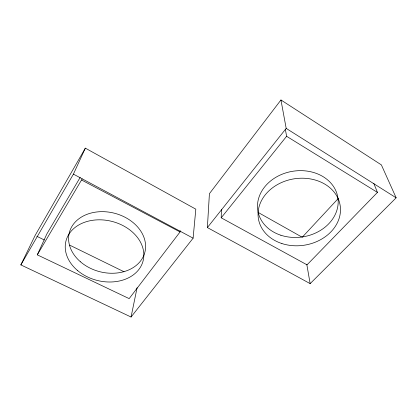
<?xml version="1.0" encoding="UTF-8"?>
<svg xmlns="http://www.w3.org/2000/svg" width="417" height="417" viewBox="0 0 417 417"><rect width="100%" height="100%" fill="white"/><g stroke="black" fill="none" stroke-linecap="round" stroke-linejoin="round"><path stroke-width="0.63" d="M373.82 183.438L377.448 192.409L307.032 264.842L221.203 217.804L221.417 209.423M207.379 227.567L209.417 193.67L280.949 99.976L381.378 164.897L396.15 197.814L310.144 283.623L207.379 227.567L286.187 128.389L280.949 99.976M193.107 238.164L195.823 209.172L85.344 148.15L35.117 235.449L20.85 264.899L131.053 317.024L193.107 238.164L73.413 174.134L85.344 148.15M80.179 177.423L46.845 233.947L37.295 254.844L129.166 298.629L180.055 231.951L180.222 230.664M131.053 317.024L137.089 287.725M37.295 254.844L82.185 178.877M20.85 264.899L73.413 174.134M221.203 217.804L286.609 136.291L285.337 129.27M302.221 237.252L338.521 198.226M69.649 245.118L124.021 271.754M36.858 236.309L44.421 240.025M81.68 180.061L180.055 231.951M258.081 212.404L301.653 236.929M286.609 136.291L377.448 192.409M286.187 128.389L396.15 197.814M306.797 264.373L310.144 283.623M80.424 261.772A39.026 30.149 14.8 0 0 144.49 253.578A39.026 30.149 14.8 0 0 96.374 212.018A39.026 30.149 14.8 0 0 80.424 261.772M77.369 270.378A39.834 30.431 14.5 0 0 142.718 262.199A39.834 30.431 14.5 0 0 93.523 220.171A39.834 30.431 14.5 0 0 77.369 270.378M280.907 235.256A40.543 33.183 -9.7 0 0 338.025 198.815A40.543 33.183 -9.7 0 0 274.589 178.095A40.543 33.183 -9.7 0 0 280.907 235.256M281.887 243.544A41.408 33.574 -9.3 0 0 340.329 206.754A41.408 33.574 -9.3 0 0 275.59 185.701A41.408 33.574 -9.3 0 0 281.887 243.544"/></g></svg>
